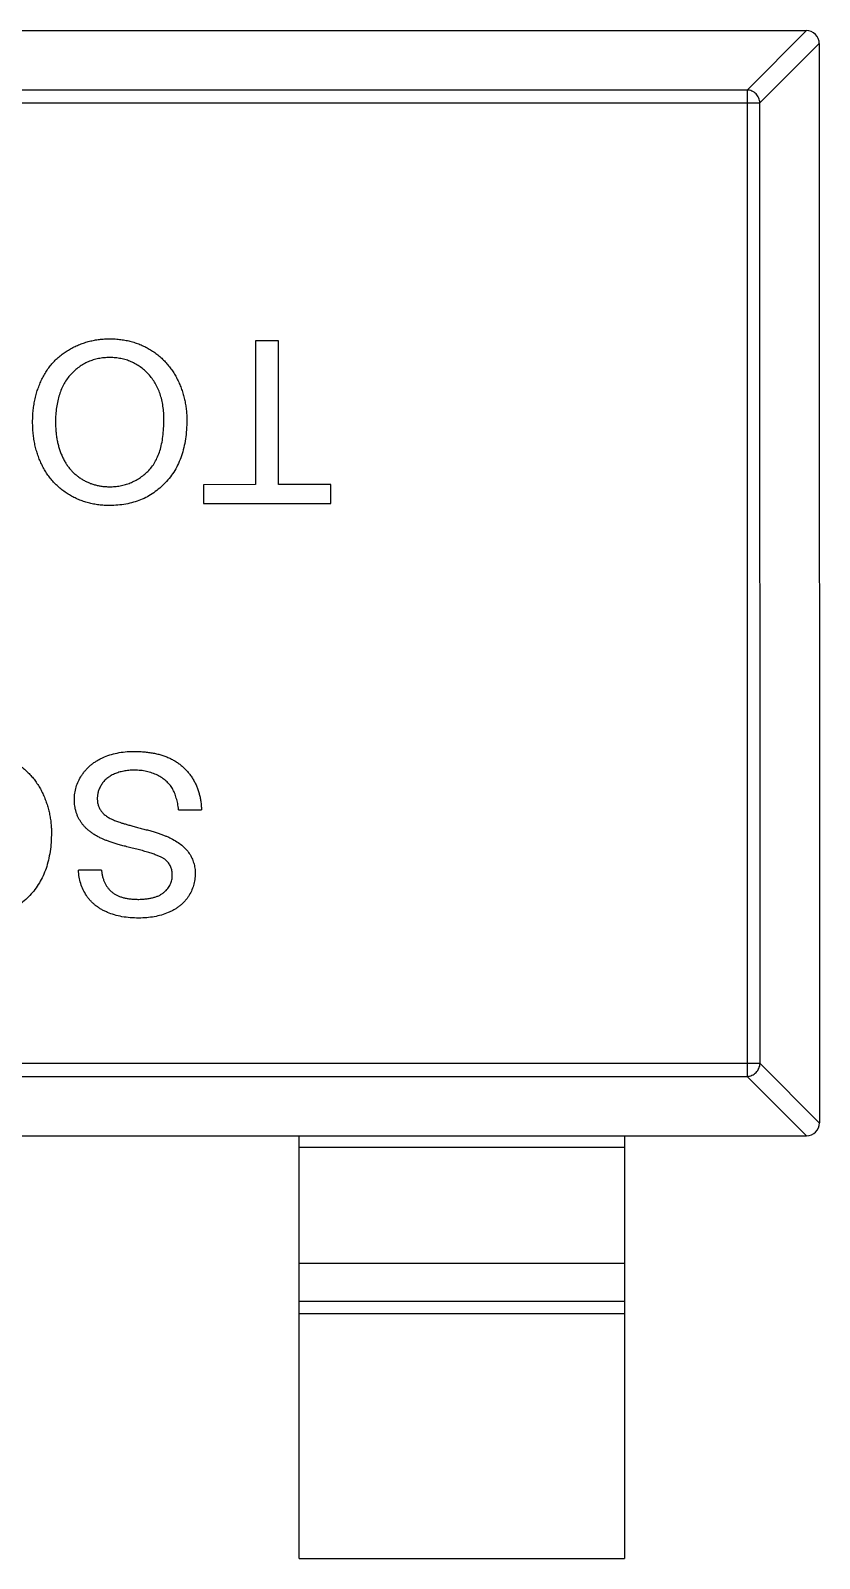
# Model space of a CAD drawing. Header units: millimetres. Extents: x 0 to 297, y 0 to 210.
# Drawn here: x 215.174 to 216.387, y 95.269 to 97.619 of the extents above; entities that cross this region are included whole.
import ezdxf

# ---------------------------------------------------------------- set-up
doc = ezdxf.new("R2010")
doc.units = ezdxf.units.MM
doc.layers.get('0').update_dxf_attribs({"linetype": 'CONTINUOUS'})

msp = doc.modelspace()

# ---------------------------------------------------------------- linework, layer by layer
at = {"color": 7, "linetype": 'Continuous'}
for p, q in [((213.4068, 97.6186), (216.3668, 97.6189)), ((216.2757, 97.5275), (216.3671, 97.6189)), ((216.3868, 97.5992), (216.2954, 97.5078)), ((216.3868, 97.5989), (216.387, 95.9389)), ((213.4782, 97.5074), (216.2954, 97.5078)), ((216.2757, 97.5275), (213.4979, 97.5271)), ((216.2757, 97.5275), (216.2759, 96.0103)), ((216.2956, 96.03), (216.2954, 97.5078)), ((215.5551, 97.1416), (215.5198, 97.1416)), ((215.5198, 97.1416), (215.5199, 96.9205)), ((215.5551, 96.9205), (215.5551, 97.1416)), ((215.5199, 96.9205), (215.4397, 96.9204)), ((215.4397, 96.9204), (215.4397, 96.8916)), ((215.6353, 96.9205), (215.5551, 96.9205)), ((215.6353, 96.8916), (215.6353, 96.9205)), ((215.4397, 96.8916), (215.6353, 96.8916)), ((215.4013, 96.4204), (215.4366, 96.4204)), ((215.2828, 96.3275), (215.2475, 96.3275)), ((216.2956, 96.03), (213.4784, 96.0297)), ((216.2956, 96.03), (216.387, 95.9386)), ((213.4981, 96.01), (216.2759, 96.0103)), ((216.3673, 95.9189), (216.2759, 96.0103)), ((213.407, 95.9186), (216.367, 95.9189)), ((215.5871, 95.2688), (215.587, 95.9188)), ((216.087, 95.9189), (216.0871, 95.2689)), ((216.087, 95.9011), (215.587, 95.901)), ((215.587, 95.7228), (216.087, 95.7229)), ((215.587, 95.6648), (216.087, 95.6648)), ((216.087, 95.645), (215.587, 95.645)), ((215.5871, 95.2688), (216.0871, 95.2689))]:
    msp.add_line(p, q, dxfattribs=at)
for centre, start, end in [((216.3668, 97.5989), 0.0074, 90.0074), ((216.367, 95.9389), 270.0074, 0.0074)]:
    msp.add_arc(centre, 0.02, start, end, dxfattribs=at)
for points, knots in [([(216.2954, 97.5078), (216.2953, 97.5103), (216.2942, 97.5154), (216.2898, 97.5219), (216.2833, 97.5263), (216.2782, 97.5274), (216.2757, 97.5275)], [0, 0, 0, 0, 0.249032, 0.5, 0.750968, 1, 1, 1, 1]), ([(215.1769, 97.017), (215.177, 97.0201), (215.1771, 97.0262), (215.1778, 97.0353), (215.179, 97.0441), (215.1806, 97.0527), (215.1828, 97.061), (215.1854, 97.0691), (215.1885, 97.0769), (215.192, 97.0844), (215.196, 97.0916), (215.2004, 97.0984), (215.2052, 97.1047), (215.2104, 97.1106), (215.216, 97.1161), (215.2221, 97.121), (215.2285, 97.1256), (215.2352, 97.1296), (215.2423, 97.1331), (215.2495, 97.1362), (215.2568, 97.1389), (215.2643, 97.1411), (215.2719, 97.1427), (215.2796, 97.1439), (215.2875, 97.1446), (215.2928, 97.1447), (215.2955, 97.1448)], [0, 0, 0, 0, 0.04756, 0.093962, 0.139112, 0.183626, 0.227457, 0.270703, 0.313611, 0.35626, 0.398366, 0.439557, 0.480045, 0.519888, 0.559658, 0.599421, 0.639208, 0.679668, 0.72002, 0.759859, 0.79956, 0.839199, 0.878956, 0.918794, 0.959083, 1, 1, 1, 1]), ([(215.2955, 97.1448), (215.2984, 97.1447), (215.304, 97.1447), (215.3125, 97.1438), (215.3207, 97.1425), (215.3286, 97.1407), (215.3364, 97.1383), (215.3438, 97.1354), (215.3511, 97.132), (215.3581, 97.128), (215.3648, 97.1236), (215.371, 97.1188), (215.3769, 97.1136), (215.3823, 97.1079), (215.3874, 97.102), (215.392, 97.0956), (215.3962, 97.0889), (215.3999, 97.0818), (215.4033, 97.0745), (215.4061, 97.067), (215.4086, 97.0594), (215.4106, 97.0517), (215.4122, 97.0439), (215.4132, 97.036), (215.414, 97.028), (215.4141, 97.0226), (215.4141, 97.0199)], [0, 0, 0, 0, 0.044697, 0.088534, 0.131409, 0.173814, 0.215715, 0.257247, 0.298848, 0.340604, 0.382029, 0.42297, 0.463632, 0.504048, 0.544591, 0.584964, 0.626265, 0.667979, 0.709943, 0.751382, 0.792619, 0.833948, 0.875008, 0.916446, 0.957907, 1, 1, 1, 1]), ([(215.2956, 97.1159), (215.2927, 97.1159), (215.2868, 97.1157), (215.2783, 97.1145), (215.2702, 97.1124), (215.2624, 97.1097), (215.2551, 97.1059), (215.2481, 97.1015), (215.2417, 97.0962), (215.2355, 97.0902), (215.23, 97.0833), (215.2252, 97.0759), (215.2212, 97.0676), (215.2178, 97.0588), (215.2153, 97.0492), (215.2135, 97.039), (215.2123, 97.028), (215.2122, 97.0206), (215.2122, 97.0167)], [0, 0, 0, 0, 0.061055, 0.119545, 0.176806, 0.232956, 0.288583, 0.344667, 0.401662, 0.46054, 0.520477, 0.581213, 0.643431, 0.707961, 0.775371, 0.846414, 0.921152, 1, 1, 1, 1]), ([(215.3788, 97.0203), (215.3788, 97.0239), (215.3787, 97.0309), (215.3775, 97.0412), (215.3756, 97.0509), (215.3731, 97.06), (215.3697, 97.0685), (215.3657, 97.0764), (215.3608, 97.0837), (215.3553, 97.0904), (215.3492, 97.0964), (215.3427, 97.1017), (215.3357, 97.106), (215.3284, 97.1097), (215.3208, 97.1125), (215.3127, 97.1145), (215.3043, 97.1157), (215.2986, 97.1159), (215.2956, 97.1159)], [0, 0, 0, 0, 0.075964, 0.148125, 0.217201, 0.2833, 0.347202, 0.4093, 0.470426, 0.531588, 0.591739, 0.650258, 0.707303, 0.764208, 0.821148, 0.879119, 0.938423, 1, 1, 1, 1]), ([(215.2954, 96.8884), (215.2925, 96.8884), (215.2869, 96.8885), (215.2786, 96.8893), (215.2706, 96.8906), (215.2627, 96.8924), (215.2551, 96.8947), (215.2476, 96.8975), (215.2404, 96.9009), (215.2334, 96.9047), (215.2267, 96.909), (215.2204, 96.9137), (215.2146, 96.9189), (215.209, 96.9243), (215.204, 96.9303), (215.1993, 96.9366), (215.1951, 96.9434), (215.1913, 96.9505), (215.1879, 96.9579), (215.185, 96.9657), (215.1825, 96.9736), (215.1804, 96.9818), (215.1789, 96.9903), (215.1777, 96.9989), (215.1771, 97.0079), (215.177, 97.0139), (215.1769, 97.017)], [0, 0, 0, 0, 0.043099, 0.085587, 0.126908, 0.167967, 0.20845, 0.249025, 0.289281, 0.33001, 0.370598, 0.410466, 0.450033, 0.489688, 0.529116, 0.569037, 0.609703, 0.650759, 0.692509, 0.734219, 0.776707, 0.819552, 0.863351, 0.907839, 0.953334, 1, 1, 1, 1]), ([(215.2122, 97.0167), (215.2122, 97.0143), (215.2122, 97.0094), (215.2128, 97.0023), (215.2135, 96.9953), (215.2146, 96.9886), (215.2161, 96.9822), (215.2177, 96.976), (215.2198, 96.97), (215.2222, 96.9643), (215.2248, 96.9588), (215.2278, 96.9537), (215.231, 96.9489), (215.2345, 96.9444), (215.2384, 96.9402), (215.2425, 96.9363), (215.247, 96.9328), (215.2516, 96.9295), (215.2565, 96.9266), (215.2616, 96.9241), (215.2668, 96.9219), (215.2722, 96.9203), (215.2777, 96.9189), (215.2834, 96.9179), (215.2892, 96.9174), (215.2932, 96.9173), (215.2952, 96.9172)], [0, 0, 0, 0, 0.050852, 0.099752, 0.147438, 0.194086, 0.239171, 0.28334, 0.326577, 0.368936, 0.410572, 0.451051, 0.490877, 0.530044, 0.568937, 0.607578, 0.64642, 0.685679, 0.724799, 0.763513, 0.802173, 0.84074, 0.879649, 0.919071, 0.959098, 1, 1, 1, 1]), ([(215.2952, 96.9172), (215.298, 96.9173), (215.3035, 96.9174), (215.3117, 96.9186), (215.3195, 96.9204), (215.3271, 96.923), (215.3344, 96.9264), (215.3413, 96.9305), (215.348, 96.9353), (215.3543, 96.9409), (215.3602, 96.9473), (215.3652, 96.9549), (215.3694, 96.9634), (215.3729, 96.9728), (215.3756, 96.9833), (215.3774, 96.9948), (215.3786, 97.0072), (215.3788, 97.0158), (215.3788, 97.0203)], [0, 0, 0, 0, 0.055943, 0.110382, 0.164048, 0.216759, 0.269601, 0.323009, 0.377581, 0.433449, 0.490922, 0.550625, 0.613117, 0.679861, 0.751358, 0.828261, 0.910795, 1, 1, 1, 1]), ([(215.4141, 97.0199), (215.414, 97.0149), (215.4138, 97.0051), (215.4123, 96.9909), (215.4097, 96.9775), (215.406, 96.965), (215.4014, 96.9533), (215.3957, 96.9423), (215.3889, 96.9323), (215.3811, 96.9232), (215.3725, 96.9151), (215.3633, 96.9078), (215.3535, 96.9018), (215.343, 96.8969), (215.3319, 96.8931), (215.3203, 96.8904), (215.308, 96.8887), (215.2996, 96.8885), (215.2954, 96.8884)], [0, 0, 0, 0, 0.075226, 0.146575, 0.2145, 0.27953, 0.342403, 0.403496, 0.463762, 0.523864, 0.583252, 0.641302, 0.698898, 0.756295, 0.814628, 0.874325, 0.935783, 1, 1, 1, 1]), ([(215.0872, 96.5101), (215.0901, 96.5101), (215.0958, 96.51), (215.1042, 96.5092), (215.1124, 96.5079), (215.1204, 96.506), (215.1281, 96.5036), (215.1356, 96.5007), (215.1429, 96.4973), (215.1499, 96.4934), (215.1565, 96.489), (215.1628, 96.4841), (215.1687, 96.4789), (215.1741, 96.4733), (215.1792, 96.4674), (215.1837, 96.461), (215.188, 96.4542), (215.1917, 96.4471), (215.195, 96.4398), (215.1979, 96.4323), (215.2004, 96.4247), (215.2023, 96.417), (215.2039, 96.4092), (215.205, 96.4013), (215.2058, 96.3933), (215.2058, 96.388), (215.2058, 96.3853)], [0, 0, 0, 0, 0.044697, 0.088534, 0.131409, 0.173814, 0.215715, 0.257247, 0.298848, 0.340604, 0.382029, 0.42297, 0.463632, 0.504048, 0.544591, 0.584964, 0.626265, 0.667979, 0.709943, 0.751382, 0.792619, 0.833948, 0.875008, 0.916446, 0.957907, 1, 1, 1, 1]), ([(215.2411, 96.436), (215.2412, 96.4393), (215.2415, 96.4458), (215.2437, 96.4553), (215.2472, 96.4646), (215.2513, 96.4719), (215.2552, 96.4775), (215.2585, 96.4816), (215.2621, 96.4853), (215.266, 96.4889), (215.2701, 96.4921), (215.2747, 96.4952), (215.2795, 96.498), (215.2863, 96.5014), (215.2954, 96.505), (215.307, 96.5079), (215.3192, 96.5099), (215.3276, 96.5101), (215.3319, 96.5102)], [0, 0, 0, 0, 0.074816, 0.148535, 0.223872, 0.301297, 0.340894, 0.38034, 0.420127, 0.45995, 0.500831, 0.541907, 0.584439, 0.62808, 0.717267, 0.80786, 0.901925, 1, 1, 1, 1]), ([(215.3319, 96.5102), (215.3346, 96.5102), (215.3399, 96.5101), (215.3478, 96.5096), (215.3553, 96.5088), (215.3624, 96.5077), (215.3693, 96.5062), (215.3757, 96.5043), (215.3819, 96.5023), (215.3877, 96.4998), (215.3932, 96.497), (215.3984, 96.4939), (215.4033, 96.4904), (215.4079, 96.4866), (215.4122, 96.4825), (215.4162, 96.478), (215.4199, 96.4732), (215.4232, 96.4681), (215.4262, 96.4628), (215.4289, 96.4573), (215.4311, 96.4516), (215.4329, 96.4457), (215.4345, 96.4396), (215.4356, 96.4334), (215.4363, 96.427), (215.4365, 96.4226), (215.4366, 96.4204)], [0, 0, 0, 0, 0.052493, 0.102825, 0.151397, 0.198033, 0.242876, 0.285999, 0.327849, 0.368395, 0.407852, 0.446838, 0.485166, 0.523341, 0.561602, 0.59992, 0.638496, 0.677791, 0.71729, 0.756605, 0.796068, 0.835886, 0.875714, 0.916263, 0.95776, 1, 1, 1, 1]), ([(215.3334, 96.4813), (215.3306, 96.4813), (215.3251, 96.4812), (215.3171, 96.4799), (215.3096, 96.4782), (215.3027, 96.4756), (215.2965, 96.4724), (215.291, 96.4685), (215.2864, 96.4642), (215.2828, 96.4592), (215.2799, 96.454), (215.2778, 96.4487), (215.2766, 96.4432), (215.2764, 96.4395), (215.2763, 96.4377)], [0, 0, 0, 0, 0.105584, 0.205868, 0.300947, 0.393002, 0.480949, 0.562874, 0.641461, 0.717742, 0.791772, 0.862716, 0.931777, 1, 1, 1, 1]), ([(215.4013, 96.4204), (215.401, 96.4236), (215.4002, 96.4297), (215.3981, 96.4383), (215.3954, 96.4461), (215.3921, 96.453), (215.3877, 96.4592), (215.3824, 96.4647), (215.376, 96.4695), (215.3687, 96.4738), (215.3606, 96.4771), (215.352, 96.4796), (215.3429, 96.481), (215.3366, 96.4812), (215.3334, 96.4813)], [0, 0, 0, 0, 0.093796, 0.180188, 0.260363, 0.334847, 0.407093, 0.481448, 0.559271, 0.64227, 0.728586, 0.815978, 0.906035, 1, 1, 1, 1]), ([(215.2845, 96.3756), (215.2827, 96.3764), (215.2791, 96.378), (215.2741, 96.3808), (215.2695, 96.3837), (215.2652, 96.3867), (215.2613, 96.39), (215.2577, 96.3934), (215.2545, 96.397), (215.2517, 96.4008), (215.2492, 96.4046), (215.247, 96.4087), (215.2452, 96.4129), (215.2437, 96.4172), (215.2425, 96.4217), (215.2417, 96.4264), (215.2412, 96.4311), (215.2411, 96.4344), (215.2411, 96.436)], [0, 0, 0, 0, 0.074931, 0.147078, 0.216364, 0.282503, 0.346688, 0.408836, 0.469262, 0.528432, 0.587001, 0.644416, 0.702189, 0.759767, 0.81849, 0.877633, 0.93802, 1, 1, 1, 1]), ([(215.2763, 96.4377), (215.2764, 96.4359), (215.2766, 96.4324), (215.2777, 96.4272), (215.2797, 96.4225), (215.2824, 96.4181), (215.2861, 96.414), (215.2907, 96.4102), (215.2964, 96.4068), (215.3007, 96.4049), (215.303, 96.404)], [0, 0, 0, 0, 0.117768, 0.230176, 0.339843, 0.450625, 0.566943, 0.696021, 0.839438, 1, 1, 1, 1]), ([(215.303, 96.404), (215.3039, 96.4036), (215.3059, 96.4028), (215.3093, 96.4017), (215.3133, 96.4003), (215.3181, 96.3989), (215.3236, 96.3973), (215.3298, 96.3956), (215.3367, 96.3938), (215.344, 96.3918), (215.3515, 96.3898), (215.3586, 96.3879), (215.3652, 96.3858), (215.3712, 96.3839), (215.3767, 96.382), (215.3817, 96.3801), (215.3861, 96.3782), (215.3888, 96.3769), (215.3901, 96.3763)], [0, 0, 0, 0, 0.0312, 0.070487, 0.117215, 0.171576, 0.234122, 0.303963, 0.382156, 0.467646, 0.554335, 0.635074, 0.710037, 0.779092, 0.842966, 0.901001, 0.953246, 1, 1, 1, 1]), ([(215.2058, 96.3853), (215.2057, 96.3802), (215.2056, 96.3705), (215.204, 96.3563), (215.2014, 96.3429), (215.1978, 96.3303), (215.1931, 96.3186), (215.1875, 96.3077), (215.1806, 96.2977), (215.1729, 96.2885), (215.1643, 96.2804), (215.1551, 96.2732), (215.1452, 96.2672), (215.1348, 96.2622), (215.1237, 96.2584), (215.112, 96.2558), (215.0998, 96.254), (215.0914, 96.2538), (215.0871, 96.2537)], [0, 0, 0, 0, 0.075226, 0.146575, 0.2145, 0.27953, 0.342403, 0.403496, 0.463762, 0.523864, 0.583252, 0.641302, 0.698898, 0.756295, 0.814628, 0.874325, 0.935783, 1, 1, 1, 1]), ([(215.3828, 96.342), (215.3819, 96.3428), (215.38, 96.3444), (215.3764, 96.3466), (215.372, 96.3487), (215.3667, 96.3509), (215.3605, 96.3531), (215.3534, 96.3554), (215.3455, 96.3576), (215.3369, 96.3598), (215.3282, 96.3619), (215.3199, 96.3641), (215.3123, 96.3661), (215.3054, 96.3681), (215.2992, 96.37), (215.2937, 96.372), (215.2888, 96.3737), (215.2858, 96.375), (215.2845, 96.3756)], [0, 0, 0, 0, 0.032743, 0.07241, 0.119611, 0.174673, 0.237345, 0.308352, 0.38763, 0.474784, 0.563332, 0.645136, 0.720203, 0.789134, 0.851497, 0.907331, 0.956969, 1, 1, 1, 1]), ([(215.3901, 96.3763), (215.393, 96.3747), (215.3987, 96.3716), (215.4063, 96.3661), (215.4128, 96.36), (215.418, 96.3534), (215.4221, 96.3462), (215.4248, 96.3385), (215.4267, 96.3305), (215.4269, 96.325), (215.427, 96.3222)], [0, 0, 0, 0, 0.144805, 0.279512, 0.406394, 0.527502, 0.645393, 0.761885, 0.878942, 1, 1, 1, 1]), ([(215.3917, 96.3199), (215.3916, 96.3221), (215.3915, 96.3263), (215.3897, 96.3322), (215.3869, 96.3376), (215.3842, 96.3405), (215.3828, 96.342)], [0, 0, 0, 0, 0.262741, 0.509957, 0.753327, 1, 1, 1, 1]), ([(215.3402, 96.2538), (215.3358, 96.2539), (215.3271, 96.2541), (215.3145, 96.2557), (215.3028, 96.2585), (215.2936, 96.2617), (215.2868, 96.2649), (215.282, 96.2674), (215.2775, 96.2703), (215.2733, 96.2735), (215.2694, 96.2768), (215.2659, 96.2805), (215.2625, 96.2844), (215.2586, 96.29), (215.2544, 96.2973), (215.2508, 96.3069), (215.2482, 96.317), (215.2478, 96.3239), (215.2475, 96.3275)], [0, 0, 0, 0, 0.100475, 0.195644, 0.286083, 0.372983, 0.415026, 0.456052, 0.495939, 0.535566, 0.574087, 0.612519, 0.651081, 0.689513, 0.766237, 0.84235, 0.919974, 1, 1, 1, 1]), ([(215.2828, 96.3275), (215.283, 96.3257), (215.2834, 96.3222), (215.2845, 96.3171), (215.286, 96.3124), (215.2878, 96.308), (215.29, 96.304), (215.2925, 96.3003), (215.2954, 96.2969), (215.2987, 96.2939), (215.3023, 96.2912), (215.3063, 96.2889), (215.3108, 96.287), (215.3156, 96.2854), (215.3208, 96.2841), (215.3265, 96.2832), (215.3325, 96.2828), (215.3367, 96.2827), (215.3388, 96.2826)], [0, 0, 0, 0, 0.067155, 0.131403, 0.192732, 0.251253, 0.307704, 0.362699, 0.417778, 0.472304, 0.527873, 0.58523, 0.645057, 0.707952, 0.774434, 0.84494, 0.920404, 1, 1, 1, 1]), ([(215.3388, 96.2826), (215.341, 96.2826), (215.3453, 96.2827), (215.3516, 96.2833), (215.3573, 96.2841), (215.3626, 96.2853), (215.3674, 96.2868), (215.3718, 96.2886), (215.3757, 96.2909), (215.3791, 96.2935), (215.3821, 96.2963), (215.3846, 96.2993), (215.3869, 96.3023), (215.3886, 96.3056), (215.3901, 96.309), (215.391, 96.3125), (215.3916, 96.3162), (215.3917, 96.3187), (215.3917, 96.3199)], [0, 0, 0, 0, 0.091511, 0.177143, 0.257108, 0.331198, 0.400592, 0.465625, 0.526973, 0.585443, 0.641399, 0.695044, 0.746782, 0.796959, 0.847545, 0.897439, 0.947649, 1, 1, 1, 1]), ([(215.427, 96.3222), (215.4269, 96.3191), (215.4266, 96.313), (215.4245, 96.3039), (215.4212, 96.2952), (215.4174, 96.2883), (215.4137, 96.2831), (215.4106, 96.2793), (215.4071, 96.2758), (215.4034, 96.2726), (215.3993, 96.2696), (215.3951, 96.2668), (215.3904, 96.2644), (215.3838, 96.2614), (215.375, 96.2583), (215.3639, 96.2557), (215.3522, 96.2541), (215.3443, 96.2539), (215.3402, 96.2538)], [0, 0, 0, 0, 0.074995, 0.149165, 0.223664, 0.300412, 0.33957, 0.378921, 0.418096, 0.45823, 0.498427, 0.539708, 0.582216, 0.625824, 0.715481, 0.807384, 0.901634, 1, 1, 1, 1]), ([(216.2759, 96.0103), (216.2784, 96.0104), (216.2835, 96.0116), (216.2899, 96.016), (216.2943, 96.0224), (216.2955, 96.0275), (216.2956, 96.03)], [0, 0, 0, 0, 0.249032, 0.5, 0.750968, 1, 1, 1, 1])]:
    msp.add_open_spline(points, degree=3, knots=knots, dxfattribs=at)

doc.saveas('drawing.dxf')
